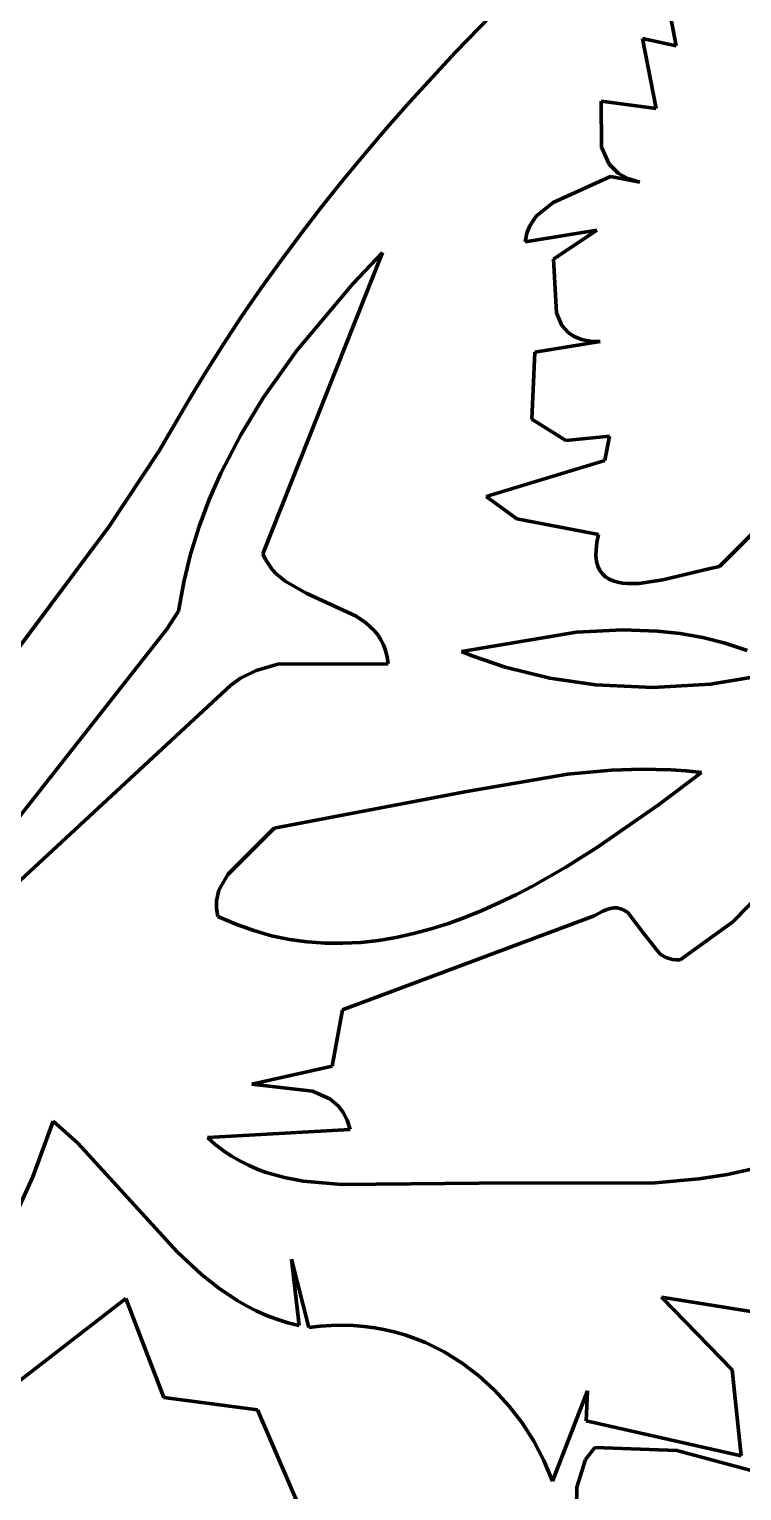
# Model space of a CAD drawing. Header units: millimetres. Extents: x 0 to 11, y 0 to 14.1.
# Drawn here: x 5.137 to 5.58, y 10.035 to 10.943 of the extents above; entities that cross this region are included whole.
import ezdxf

# ---------------------------------------------------------------- set-up
doc = ezdxf.new("R2010")
doc.units = ezdxf.units.MM
doc.layers.add('color#010101ff', color=7, linetype='CONTINUOUS', lineweight=100)
doc.layers.add('color#fefefeff', color=7, linetype='CONTINUOUS', lineweight=100)

msp = doc.modelspace()

# ---------------------------------------------------------------- linework, layer by layer
at = {"layer": 'color#010101ff'}
for p, q in [((5.40209, 10.92907), (5.43158, 10.95945)), ((5.53341, 10.96242), (5.53913, 10.93293)), ((5.53913, 10.93293), (5.51817, 10.9376)), ((5.51817, 10.9376), (5.52667, 10.89408)), ((5.37344, 10.89793), (5.40209, 10.92907)), ((5.35947, 10.88206), (5.37344, 10.89793)), ((5.52667, 10.89408), (5.49248, 10.89865)), ((5.49248, 10.89865), (5.49276, 10.87009)), ((5.34574, 10.86598), (5.35947, 10.88206)), ((5.49276, 10.87009), (5.49749, 10.85939)), ((5.33227, 10.84968), (5.34574, 10.86598)), ((5.49749, 10.85939), (5.50319, 10.85376)), ((5.31907, 10.83317), (5.33227, 10.84968)), ((5.49822, 10.85176), (5.46267, 10.83564)), ((5.51654, 10.84821), (5.49822, 10.85176)), ((5.50319, 10.85376), (5.50908, 10.8505)), ((5.50908, 10.8505), (5.51654, 10.84821)), ((5.30615, 10.81642), (5.31907, 10.83317)), ((5.46267, 10.83564), (5.45202, 10.82709)), ((5.45202, 10.82709), (5.44821, 10.82121)), ((5.29352, 10.79944), (5.30615, 10.81642)), ((5.4452, 10.81114), (5.48971, 10.81852)), ((5.44638, 10.81653), (5.4452, 10.81114)), ((5.44821, 10.82121), (5.44638, 10.81653)), ((5.48971, 10.81852), (5.46291, 10.80052)), ((5.28239, 10.61744), (5.3568, 10.8046)), ((5.3568, 10.8046), (5.33828, 10.78518)), ((5.28119, 10.78222), (5.29352, 10.79944)), ((5.46291, 10.80052), (5.4648, 10.76703)), ((5.26918, 10.76476), (5.28119, 10.78222)), ((5.33828, 10.78518), (5.30349, 10.74382)), ((5.2575, 10.74704), (5.26918, 10.76476)), ((5.4648, 10.76703), (5.4681, 10.75935)), ((5.4681, 10.75935), (5.47216, 10.75477)), ((5.49191, 10.74931), (5.4513, 10.74271)), ((5.47216, 10.75477), (5.47577, 10.75239)), ((5.47577, 10.75239), (5.48021, 10.75065)), ((5.48021, 10.75065), (5.48556, 10.7496)), ((5.48556, 10.7496), (5.48861, 10.74936)), ((5.48861, 10.74936), (5.49191, 10.74931)), ((5.24615, 10.72906), (5.2575, 10.74704)), ((5.30349, 10.74382), (5.28268, 10.71439)), ((5.4513, 10.74271), (5.44948, 10.70108)), ((5.56599, 10.60955), (5.68921, 10.73341)), ((5.23515, 10.71082), (5.24615, 10.72906)), ((5.28268, 10.71439), (5.26871, 10.69135)), ((5.21806, 10.68135), (5.23515, 10.71082)), ((5.44948, 10.70108), (5.47044, 10.68774)), ((5.26871, 10.69135), (5.25639, 10.66747)), ((5.47044, 10.68774), (5.49764, 10.69056)), ((5.49764, 10.69056), (5.49468, 10.67532)), ((5.18679, 10.63416), (5.21806, 10.68135)), ((5.25639, 10.66747), (5.2492, 10.65109)), ((5.49468, 10.67532), (5.42101, 10.65298)), ((5.2492, 10.65109), (5.24291, 10.63434)), ((5.42101, 10.65298), (5.44012, 10.63914)), ((5.05794, 10.46169), (5.18679, 10.63416)), ((5.24291, 10.63434), (5.2376, 10.61722)), ((5.44012, 10.63914), (5.49076, 10.62934)), ((5.48977, 10.62442), (5.48928, 10.62002)), ((5.49076, 10.62934), (5.48977, 10.62442)), ((5.2376, 10.61722), (5.23331, 10.59973)), ((5.28408, 10.61393), (5.28239, 10.61744)), ((5.28605, 10.61072), (5.28408, 10.61393)), ((5.48928, 10.62002), (5.48925, 10.61612)), ((5.48925, 10.61612), (5.48967, 10.61269)), ((5.2883, 10.60779), (5.28605, 10.61072)), ((5.29078, 10.60511), (5.2883, 10.60779)), ((5.29638, 10.60041), (5.29078, 10.60511)), ((5.48967, 10.61269), (5.4905, 10.6097)), ((5.4905, 10.6097), (5.49171, 10.60714)), ((5.49171, 10.60714), (5.49329, 10.60497)), ((5.49329, 10.60497), (5.49521, 10.60318)), ((5.53081, 10.6013), (5.56008, 10.60836)), ((5.56008, 10.60836), (5.56599, 10.60955)), ((5.23331, 10.59973), (5.23013, 10.58188)), ((5.30939, 10.59295), (5.29638, 10.60041)), ((5.49521, 10.60318), (5.49743, 10.60173)), ((5.49743, 10.60173), (5.49993, 10.60062)), ((5.49993, 10.60062), (5.50269, 10.5998)), ((5.50269, 10.5998), (5.50568, 10.59927)), ((5.50568, 10.59927), (5.50888, 10.59898)), ((5.50888, 10.59898), (5.51577, 10.59909)), ((5.51577, 10.59909), (5.53081, 10.6013)), ((5.34047, 10.57864), (5.30939, 10.59295)), ((5.23013, 10.58188), (5.2228, 10.57072)), ((5.34639, 10.5746), (5.34047, 10.57864)), ((5.2228, 10.57072), (5.11135, 10.42882)), ((5.35152, 10.56982), (5.34639, 10.5746)), ((5.35374, 10.56709), (5.35152, 10.56982)), ((5.47712, 10.56885), (5.40569, 10.55681)), ((5.5059, 10.57027), (5.47712, 10.56885)), ((5.52735, 10.56948), (5.5059, 10.57027)), ((5.54152, 10.56792), (5.52735, 10.56948)), ((5.55556, 10.56545), (5.54152, 10.56792)), ((5.35568, 10.56411), (5.35374, 10.56709)), ((5.35733, 10.56085), (5.35568, 10.56411)), ((5.35867, 10.55729), (5.35733, 10.56085)), ((5.56943, 10.56198), (5.55556, 10.56545)), ((5.58311, 10.55744), (5.56943, 10.56198)), ((5.35967, 10.5534), (5.35867, 10.55729)), ((5.3603, 10.54915), (5.35967, 10.5534)), ((5.40569, 10.55681), (5.4124, 10.55409)), ((5.4124, 10.55409), (5.43283, 10.54707)), ((5.26257, 10.5358), (5.26863, 10.54017)), ((5.26863, 10.54017), (5.27819, 10.54503)), ((5.27819, 10.54503), (5.29168, 10.54888)), ((5.29168, 10.54888), (5.3603, 10.54915)), ((5.43283, 10.54707), (5.46061, 10.54021)), ((5.46061, 10.54021), (5.48886, 10.53608)), ((5.56029, 10.53651), (5.60978, 10.54483)), ((5.09759, 10.38301), (5.25965, 10.53324)), ((5.25965, 10.53324), (5.26257, 10.5358)), ((5.48886, 10.53608), (5.52454, 10.53447)), ((5.52454, 10.53447), (5.56029, 10.53651)), ((5.68159, 10.49944), (5.57426, 10.38875)), ((5.47147, 10.48065), (5.40776, 10.46957)), ((5.49899, 10.48315), (5.47147, 10.48065)), ((5.51745, 10.48371), (5.49899, 10.48315)), ((5.53601, 10.48322), (5.51745, 10.48371)), ((5.52809, 10.46159), (5.5547, 10.48155)), ((5.54534, 10.48254), (5.53601, 10.48322)), ((5.5547, 10.48155), (5.54534, 10.48254)), ((5.40776, 10.46957), (5.28948, 10.44699)), ((5.49025, 10.43522), (5.52809, 10.46159)), ((5.28948, 10.44699), (5.26065, 10.41819)), ((5.47046, 10.42278), (5.49025, 10.43522)), ((5.45017, 10.4112), (5.47046, 10.42278)), ((5.26065, 10.41819), (5.25504, 10.4085)), ((5.25504, 10.4085), (5.25359, 10.40197)), ((5.42943, 10.40076), (5.43985, 10.40582)), ((5.43985, 10.40582), (5.45017, 10.4112)), ((5.25359, 10.40197), (5.25363, 10.39725)), ((5.25363, 10.39725), (5.25459, 10.39219)), ((5.4083, 10.39175), (5.41891, 10.39606)), ((5.41891, 10.39606), (5.42943, 10.40076)), ((5.49347, 10.39549), (5.48817, 10.39266)), ((5.49595, 10.39652), (5.49347, 10.39549)), ((5.49825, 10.39717), (5.49595, 10.39652)), ((5.5004, 10.39748), (5.49825, 10.39717)), ((5.50239, 10.39745), (5.5004, 10.39748)), ((5.50598, 10.39651), (5.50239, 10.39745)), ((5.50913, 10.39458), (5.50598, 10.39651)), ((5.25459, 10.39219), (5.26567, 10.38733)), ((5.26567, 10.38733), (5.27676, 10.38336)), ((5.48817, 10.39266), (5.33184, 10.33412)), ((5.38685, 10.38445), (5.39761, 10.38787)), ((5.39761, 10.38787), (5.4083, 10.39175)), ((5.51939, 10.38091), (5.50913, 10.39458)), ((5.57426, 10.38875), (5.5415, 10.3653)), ((5.27676, 10.38336), (5.28786, 10.38023)), ((5.28786, 10.38023), (5.29896, 10.37792)), ((5.29896, 10.37792), (5.31005, 10.37638)), ((5.3432, 10.37609), (5.35419, 10.37731)), ((5.35419, 10.37731), (5.36513, 10.37914)), ((5.36513, 10.37914), (5.37602, 10.38153)), ((5.37602, 10.38153), (5.38685, 10.38445)), ((5.5291, 10.3688), (5.51939, 10.38091)), ((5.31005, 10.37638), (5.32113, 10.37559)), ((5.32113, 10.37559), (5.33218, 10.3755)), ((5.33218, 10.3755), (5.3432, 10.37609)), ((5.53266, 10.36662), (5.5291, 10.3688)), ((5.53676, 10.36538), (5.53266, 10.36662)), ((5.53904, 10.36518), (5.53676, 10.36538)), ((5.5415, 10.3653), (5.53904, 10.36518)), ((5.33184, 10.33412), (5.32557, 10.29929)), ((5.32557, 10.29929), (5.27563, 10.28797)), ((5.27563, 10.28797), (5.31336, 10.28361)), ((5.31336, 10.28361), (5.32408, 10.27898)), ((5.32408, 10.27898), (5.3294, 10.27442)), ((5.3294, 10.27442), (5.33237, 10.27046)), ((5.33237, 10.27046), (5.33479, 10.26564)), ((5.1523, 10.26509), (5.13969, 10.23055)), ((5.16761, 10.25131), (5.1523, 10.26509)), ((5.33663, 10.2599), (5.24806, 10.25482)), ((5.33479, 10.26564), (5.33663, 10.2599)), ((5.22925, 10.18395), (5.16761, 10.25131)), ((5.24806, 10.25482), (5.25289, 10.25058)), ((5.25289, 10.25058), (5.25786, 10.24676)), ((5.25786, 10.24676), (5.26296, 10.24333)), ((5.26296, 10.24333), (5.26817, 10.24029)), ((5.26817, 10.24029), (5.2735, 10.2376)), ((5.2735, 10.2376), (5.27894, 10.23524)), ((5.27894, 10.23524), (5.28448, 10.2332)), ((5.28448, 10.2332), (5.29582, 10.22999)), ((5.55315, 10.22916), (5.57099, 10.23192)), ((5.57099, 10.23192), (5.5885, 10.23576)), ((5.13969, 10.23055), (5.06279, 10.06347)), ((5.29582, 10.22999), (5.30747, 10.22779)), ((5.30747, 10.22779), (5.33147, 10.22579)), ((5.33147, 10.22579), (5.41682, 10.22652)), ((5.41682, 10.22652), (5.52597, 10.22666)), ((5.52597, 10.22666), (5.55315, 10.22916)), ((5.24441, 10.16981), (5.22925, 10.18395)), ((5.31093, 10.13676), (5.30028, 10.17931)), ((5.30028, 10.17931), (5.30491, 10.13814)), ((5.2551, 10.16129), (5.24441, 10.16981)), ((5.26639, 10.1537), (5.2551, 10.16129)), ((5.08414, 10.0671), (5.19731, 10.15493)), ((5.19731, 10.15493), (5.22102, 10.09336)), ((5.2723, 10.1503), (5.26639, 10.1537)), ((5.27839, 10.1472), (5.2723, 10.1503)), ((5.59049, 10.14601), (5.52995, 10.15573)), ((5.52995, 10.15573), (5.57388, 10.11062)), ((5.28468, 10.14441), (5.27839, 10.1472)), ((5.29119, 10.14196), (5.28468, 10.14441)), ((5.29793, 10.13986), (5.29119, 10.14196)), ((5.30491, 10.13814), (5.29793, 10.13986)), ((5.31796, 10.13765), (5.31093, 10.13676)), ((5.32492, 10.13817), (5.31796, 10.13765)), ((5.33181, 10.13833), (5.32492, 10.13817)), ((5.33861, 10.13813), (5.33181, 10.13833)), ((5.34533, 10.13758), (5.33861, 10.13813)), ((5.35195, 10.13669), (5.34533, 10.13758)), ((5.35847, 10.13547), (5.35195, 10.13669)), ((5.36488, 10.13393), (5.35847, 10.13547)), ((5.37117, 10.13207), (5.36488, 10.13393)), ((5.37735, 10.1299), (5.37117, 10.13207)), ((5.38339, 10.12744), (5.37735, 10.1299)), ((5.3893, 10.12469), (5.38339, 10.12744)), ((5.39506, 10.12165), (5.3893, 10.12469)), ((5.40613, 10.11477), (5.39506, 10.12165)), ((5.41655, 10.10685), (5.40613, 10.11477)), ((5.42626, 10.09798), (5.41655, 10.10685)), ((5.57388, 10.11062), (5.57934, 10.05722)), ((5.43521, 10.08821), (5.42626, 10.09798)), ((5.48404, 10.09743), (5.46226, 10.04147)), ((5.48313, 10.07881), (5.48404, 10.09743)), ((5.22102, 10.09336), (5.27902, 10.0858)), ((5.44333, 10.0776), (5.43521, 10.08821)), ((5.27902, 10.0858), (5.31748, 9.99682)), ((5.45059, 10.06624), (5.44333, 10.0776)), ((5.57934, 10.05722), (5.48313, 10.07881)), ((5.45692, 10.05417), (5.45059, 10.06624)), ((5.48277, 10.05487), (5.48856, 10.06228)), ((5.48856, 10.06228), (5.53941, 10.06049)), ((5.53941, 10.06049), (5.62485, 10.0374)), ((5.46226, 10.04147), (5.45692, 10.05417)), ((5.47743, 10.03771), (5.48277, 10.05487)), ((5.47674, 9.99814), (5.47743, 10.03771))]:
    msp.add_line(p, q, dxfattribs=at)
at = {"layer": 'color#fefefeff'}
for p, q in [((5.43158, 10.95945), (5.40209, 10.92907)), ((5.53913, 10.93293), (5.53341, 10.96242)), ((5.52667, 10.89408), (5.51817, 10.9376)), ((5.51817, 10.9376), (5.53913, 10.93293)), ((5.40209, 10.92907), (5.37344, 10.89793)), ((5.37344, 10.89793), (5.35947, 10.88206)), ((5.49276, 10.87009), (5.49248, 10.89865)), ((5.49248, 10.89865), (5.52667, 10.89408)), ((5.35947, 10.88206), (5.34574, 10.86598)), ((5.49749, 10.85939), (5.49276, 10.87009)), ((5.34574, 10.86598), (5.33227, 10.84968)), ((5.50319, 10.85376), (5.49749, 10.85939)), ((5.33227, 10.84968), (5.31907, 10.83317)), ((5.46267, 10.83564), (5.49822, 10.85176)), ((5.49822, 10.85176), (5.51654, 10.84821)), ((5.50908, 10.8505), (5.50319, 10.85376)), ((5.51654, 10.84821), (5.50908, 10.8505)), ((5.31907, 10.83317), (5.30615, 10.81642)), ((5.45202, 10.82709), (5.46267, 10.83564)), ((5.44821, 10.82121), (5.45202, 10.82709)), ((5.30615, 10.81642), (5.29352, 10.79944)), ((5.48971, 10.81852), (5.4452, 10.81114)), ((5.4452, 10.81114), (5.44638, 10.81653)), ((5.44638, 10.81653), (5.44821, 10.82121)), ((5.46291, 10.80052), (5.48971, 10.81852)), ((5.3568, 10.8046), (5.28239, 10.61744)), ((5.33828, 10.78518), (5.3568, 10.8046)), ((5.29352, 10.79944), (5.28119, 10.78222)), ((5.4648, 10.76703), (5.46291, 10.80052)), ((5.28119, 10.78222), (5.26918, 10.76476)), ((5.30349, 10.74382), (5.33828, 10.78518)), ((5.26918, 10.76476), (5.2575, 10.74704)), ((5.4681, 10.75935), (5.4648, 10.76703)), ((5.47216, 10.75477), (5.4681, 10.75935)), ((5.4513, 10.74271), (5.49191, 10.74931)), ((5.47577, 10.75239), (5.47216, 10.75477)), ((5.48021, 10.75065), (5.47577, 10.75239)), ((5.48556, 10.7496), (5.48021, 10.75065)), ((5.48861, 10.74936), (5.48556, 10.7496)), ((5.49191, 10.74931), (5.48861, 10.74936)), ((5.2575, 10.74704), (5.24615, 10.72906)), ((5.28268, 10.71439), (5.30349, 10.74382)), ((5.44948, 10.70108), (5.4513, 10.74271)), ((5.68921, 10.73341), (5.56599, 10.60955)), ((5.24615, 10.72906), (5.23515, 10.71082)), ((5.26871, 10.69135), (5.28268, 10.71439)), ((5.23515, 10.71082), (5.21806, 10.68135)), ((5.47044, 10.68774), (5.44948, 10.70108)), ((5.25639, 10.66747), (5.26871, 10.69135)), ((5.49764, 10.69056), (5.47044, 10.68774)), ((5.49468, 10.67532), (5.49764, 10.69056)), ((5.21806, 10.68135), (5.18679, 10.63416)), ((5.2492, 10.65109), (5.25639, 10.66747)), ((5.42101, 10.65298), (5.49468, 10.67532)), ((5.24291, 10.63434), (5.2492, 10.65109)), ((5.44012, 10.63914), (5.42101, 10.65298)), ((5.18679, 10.63416), (5.05794, 10.46169)), ((5.2376, 10.61722), (5.24291, 10.63434)), ((5.49076, 10.62934), (5.44012, 10.63914)), ((5.48928, 10.62002), (5.48977, 10.62442)), ((5.48977, 10.62442), (5.49076, 10.62934)), ((5.23331, 10.59973), (5.2376, 10.61722)), ((5.28239, 10.61744), (5.28408, 10.61393)), ((5.28408, 10.61393), (5.28605, 10.61072)), ((5.48925, 10.61612), (5.48928, 10.62002)), ((5.48967, 10.61269), (5.48925, 10.61612)), ((5.28605, 10.61072), (5.2883, 10.60779)), ((5.2883, 10.60779), (5.29078, 10.60511)), ((5.29078, 10.60511), (5.29638, 10.60041)), ((5.4905, 10.6097), (5.48967, 10.61269)), ((5.49171, 10.60714), (5.4905, 10.6097)), ((5.49329, 10.60497), (5.49171, 10.60714)), ((5.49521, 10.60318), (5.49329, 10.60497)), ((5.56008, 10.60836), (5.53081, 10.6013)), ((5.56599, 10.60955), (5.56008, 10.60836)), ((5.23013, 10.58188), (5.23331, 10.59973)), ((5.29638, 10.60041), (5.30939, 10.59295)), ((5.49743, 10.60173), (5.49521, 10.60318)), ((5.49993, 10.60062), (5.49743, 10.60173)), ((5.50269, 10.5998), (5.49993, 10.60062)), ((5.50568, 10.59927), (5.50269, 10.5998)), ((5.50888, 10.59898), (5.50568, 10.59927)), ((5.51577, 10.59909), (5.50888, 10.59898)), ((5.53081, 10.6013), (5.51577, 10.59909)), ((5.30939, 10.59295), (5.34047, 10.57864)), ((5.2228, 10.57072), (5.23013, 10.58188)), ((5.34047, 10.57864), (5.34639, 10.5746)), ((5.11135, 10.42882), (5.2228, 10.57072)), ((5.34639, 10.5746), (5.35152, 10.56982)), ((5.35152, 10.56982), (5.35374, 10.56709)), ((5.40569, 10.55681), (5.47712, 10.56885)), ((5.47712, 10.56885), (5.5059, 10.57027)), ((5.5059, 10.57027), (5.52735, 10.56948)), ((5.52735, 10.56948), (5.54152, 10.56792)), ((5.54152, 10.56792), (5.55556, 10.56545)), ((5.35374, 10.56709), (5.35568, 10.56411)), ((5.35568, 10.56411), (5.35733, 10.56085)), ((5.35733, 10.56085), (5.35867, 10.55729)), ((5.55556, 10.56545), (5.56943, 10.56198)), ((5.56943, 10.56198), (5.58311, 10.55744)), ((5.35867, 10.55729), (5.35967, 10.5534)), ((5.35967, 10.5534), (5.3603, 10.54915)), ((5.4124, 10.55409), (5.40569, 10.55681)), ((5.43283, 10.54707), (5.4124, 10.55409)), ((5.26863, 10.54017), (5.26257, 10.5358)), ((5.27819, 10.54503), (5.26863, 10.54017)), ((5.29168, 10.54888), (5.27819, 10.54503)), ((5.3603, 10.54915), (5.29168, 10.54888)), ((5.46061, 10.54021), (5.43283, 10.54707)), ((5.48886, 10.53608), (5.46061, 10.54021)), ((5.60978, 10.54483), (5.56029, 10.53651)), ((5.25965, 10.53324), (5.09759, 10.38301)), ((5.26257, 10.5358), (5.25965, 10.53324)), ((5.52454, 10.53447), (5.48886, 10.53608)), ((5.56029, 10.53651), (5.52454, 10.53447)), ((5.57426, 10.38875), (5.68159, 10.49944)), ((5.40776, 10.46957), (5.47147, 10.48065)), ((5.47147, 10.48065), (5.49899, 10.48315)), ((5.49899, 10.48315), (5.51745, 10.48371)), ((5.51745, 10.48371), (5.53601, 10.48322)), ((5.5547, 10.48155), (5.52809, 10.46159)), ((5.53601, 10.48322), (5.54534, 10.48254)), ((5.54534, 10.48254), (5.5547, 10.48155)), ((5.28948, 10.44699), (5.40776, 10.46957)), ((5.52809, 10.46159), (5.49025, 10.43522)), ((5.26065, 10.41819), (5.28948, 10.44699)), ((5.49025, 10.43522), (5.47046, 10.42278)), ((5.47046, 10.42278), (5.45017, 10.4112)), ((5.25504, 10.4085), (5.26065, 10.41819)), ((5.25359, 10.40197), (5.25504, 10.4085)), ((5.43985, 10.40582), (5.42943, 10.40076)), ((5.45017, 10.4112), (5.43985, 10.40582)), ((5.25363, 10.39725), (5.25359, 10.40197)), ((5.25459, 10.39219), (5.25363, 10.39725)), ((5.41891, 10.39606), (5.4083, 10.39175)), ((5.42943, 10.40076), (5.41891, 10.39606)), ((5.48817, 10.39266), (5.49347, 10.39549)), ((5.49347, 10.39549), (5.49595, 10.39652)), ((5.49595, 10.39652), (5.49825, 10.39717)), ((5.49825, 10.39717), (5.5004, 10.39748)), ((5.5004, 10.39748), (5.50239, 10.39745)), ((5.50239, 10.39745), (5.50598, 10.39651)), ((5.50598, 10.39651), (5.50913, 10.39458)), ((5.26567, 10.38733), (5.25459, 10.39219)), ((5.27676, 10.38336), (5.26567, 10.38733)), ((5.33184, 10.33412), (5.48817, 10.39266)), ((5.39761, 10.38787), (5.38685, 10.38445)), ((5.4083, 10.39175), (5.39761, 10.38787)), ((5.50913, 10.39458), (5.51939, 10.38091)), ((5.5415, 10.3653), (5.57426, 10.38875)), ((5.28786, 10.38023), (5.27676, 10.38336)), ((5.29896, 10.37792), (5.28786, 10.38023)), ((5.31005, 10.37638), (5.29896, 10.37792)), ((5.35419, 10.37731), (5.3432, 10.37609)), ((5.36513, 10.37914), (5.35419, 10.37731)), ((5.37602, 10.38153), (5.36513, 10.37914)), ((5.38685, 10.38445), (5.37602, 10.38153)), ((5.51939, 10.38091), (5.5291, 10.3688)), ((5.32113, 10.37559), (5.31005, 10.37638)), ((5.33218, 10.3755), (5.32113, 10.37559)), ((5.3432, 10.37609), (5.33218, 10.3755)), ((5.5291, 10.3688), (5.53266, 10.36662)), ((5.53266, 10.36662), (5.53676, 10.36538)), ((5.53676, 10.36538), (5.53904, 10.36518)), ((5.53904, 10.36518), (5.5415, 10.3653)), ((5.32557, 10.29929), (5.33184, 10.33412)), ((5.27563, 10.28797), (5.32557, 10.29929)), ((5.31336, 10.28361), (5.27563, 10.28797)), ((5.32408, 10.27898), (5.31336, 10.28361)), ((5.3294, 10.27442), (5.32408, 10.27898)), ((5.33237, 10.27046), (5.3294, 10.27442)), ((5.33479, 10.26564), (5.33237, 10.27046)), ((5.13969, 10.23055), (5.1523, 10.26509)), ((5.1523, 10.26509), (5.16761, 10.25131)), ((5.24806, 10.25482), (5.33663, 10.2599)), ((5.33663, 10.2599), (5.33479, 10.26564)), ((5.16761, 10.25131), (5.22925, 10.18395)), ((5.25289, 10.25058), (5.24806, 10.25482)), ((5.25786, 10.24676), (5.25289, 10.25058)), ((5.26296, 10.24333), (5.25786, 10.24676)), ((5.26817, 10.24029), (5.26296, 10.24333)), ((5.2735, 10.2376), (5.26817, 10.24029)), ((5.27894, 10.23524), (5.2735, 10.2376)), ((5.28448, 10.2332), (5.27894, 10.23524)), ((5.29582, 10.22999), (5.28448, 10.2332)), ((5.57099, 10.23192), (5.55315, 10.22916)), ((5.5885, 10.23576), (5.57099, 10.23192)), ((5.06279, 10.06347), (5.13969, 10.23055)), ((5.30747, 10.22779), (5.29582, 10.22999)), ((5.33147, 10.22579), (5.30747, 10.22779)), ((5.41682, 10.22652), (5.33147, 10.22579)), ((5.52597, 10.22666), (5.41682, 10.22652)), ((5.55315, 10.22916), (5.52597, 10.22666)), ((5.22925, 10.18395), (5.24441, 10.16981)), ((5.30491, 10.13814), (5.30028, 10.17931)), ((5.30028, 10.17931), (5.31093, 10.13676)), ((5.24441, 10.16981), (5.2551, 10.16129)), ((5.2551, 10.16129), (5.26639, 10.1537)), ((5.19731, 10.15493), (5.08414, 10.0671)), ((5.22102, 10.09336), (5.19731, 10.15493)), ((5.26639, 10.1537), (5.2723, 10.1503)), ((5.2723, 10.1503), (5.27839, 10.1472)), ((5.57388, 10.11062), (5.52995, 10.15573)), ((5.52995, 10.15573), (5.59049, 10.14601)), ((5.27839, 10.1472), (5.28468, 10.14441)), ((5.28468, 10.14441), (5.29119, 10.14196)), ((5.29119, 10.14196), (5.29793, 10.13986)), ((5.29793, 10.13986), (5.30491, 10.13814)), ((5.31093, 10.13676), (5.31796, 10.13765)), ((5.31796, 10.13765), (5.32492, 10.13817)), ((5.32492, 10.13817), (5.33181, 10.13833)), ((5.33181, 10.13833), (5.33861, 10.13813)), ((5.33861, 10.13813), (5.34533, 10.13758)), ((5.34533, 10.13758), (5.35195, 10.13669)), ((5.35195, 10.13669), (5.35847, 10.13547)), ((5.35847, 10.13547), (5.36488, 10.13393)), ((5.36488, 10.13393), (5.37117, 10.13207)), ((5.37117, 10.13207), (5.37735, 10.1299)), ((5.37735, 10.1299), (5.38339, 10.12744)), ((5.38339, 10.12744), (5.3893, 10.12469)), ((5.3893, 10.12469), (5.39506, 10.12165)), ((5.39506, 10.12165), (5.40613, 10.11477)), ((5.40613, 10.11477), (5.41655, 10.10685)), ((5.41655, 10.10685), (5.42626, 10.09798)), ((5.57934, 10.05722), (5.57388, 10.11062)), ((5.42626, 10.09798), (5.43521, 10.08821)), ((5.46226, 10.04147), (5.48404, 10.09743)), ((5.48404, 10.09743), (5.48313, 10.07881)), ((5.27902, 10.0858), (5.22102, 10.09336)), ((5.43521, 10.08821), (5.44333, 10.0776)), ((5.31748, 9.99682), (5.27902, 10.0858)), ((5.44333, 10.0776), (5.45059, 10.06624)), ((5.48313, 10.07881), (5.57934, 10.05722)), ((5.45059, 10.06624), (5.45692, 10.05417)), ((5.48856, 10.06228), (5.48277, 10.05487)), ((5.53941, 10.06049), (5.48856, 10.06228)), ((5.62485, 10.0374), (5.53941, 10.06049)), ((5.45692, 10.05417), (5.46226, 10.04147)), ((5.48277, 10.05487), (5.47743, 10.03771)), ((5.47743, 10.03771), (5.47674, 9.99814))]:
    msp.add_line(p, q, dxfattribs=at)

doc.saveas('drawing.dxf')
